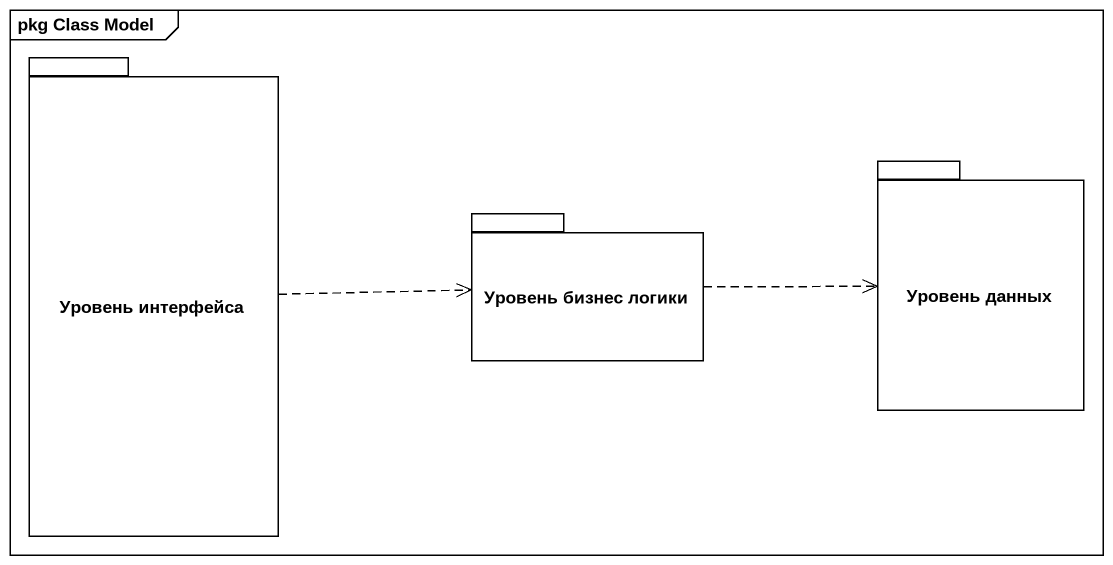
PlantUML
@startuml
mainframe pkg Class Model
package "Уровень интерфейса" as Уровень_интерфейса {
}
package "Уровень данных" as Уровень_данных {
}
package "Уровень бизнес логики" as Уровень_бизнес_логики {
}
Уровень_интерфейса .right.> Уровень_бизнес_логики
Уровень_бизнес_логики .right.> Уровень_данных
@enduml
